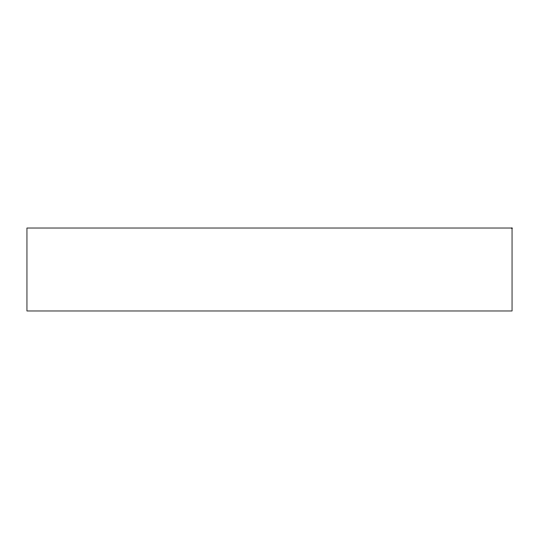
<?xml version="1.0" encoding="UTF-8"?>
<svg xmlns="http://www.w3.org/2000/svg" width="539" height="539" viewBox="0 0 539 539"><rect width="100%" height="100%" fill="white"/><g stroke="black" fill="none" stroke-linecap="round" stroke-linejoin="round"><path stroke-width="0.81" d="M512.05 228.024L26.95 228.024L26.95 310.976L512.05 310.976L512.05 228.024"/></g></svg>
